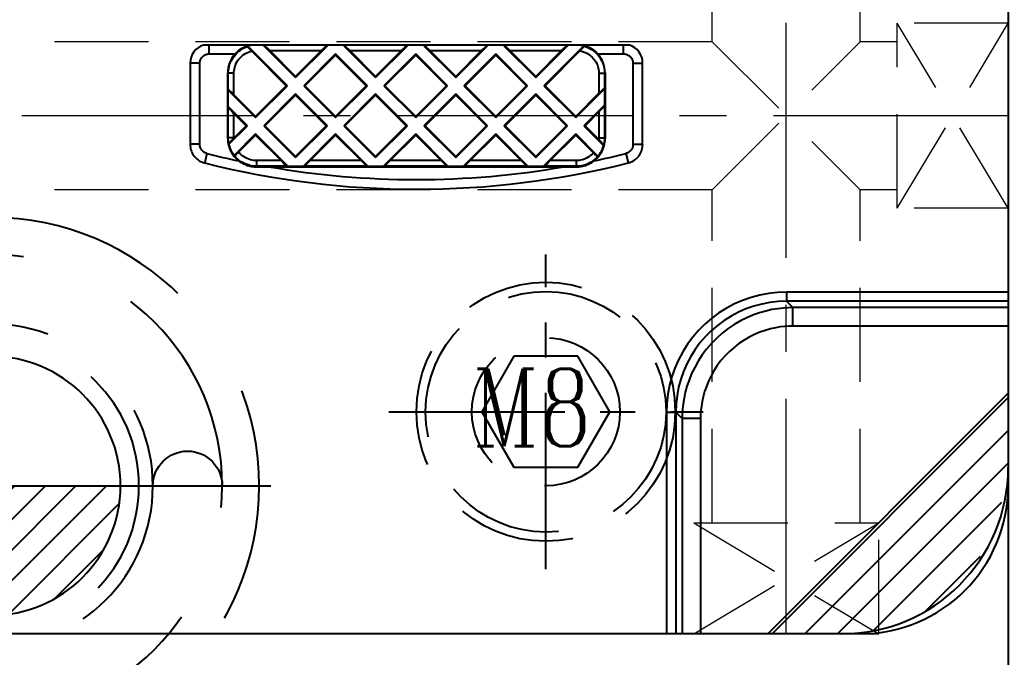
# Model space of a CAD drawing. Header units: inches. Extents: x 139745 to 140613, y -44509 to -43895.
# Drawn here: x 140186.1 to 140239.6, y -44145.5 to -44111.1 of the extents above; entities that cross this region are included whole.
import ezdxf

# ---------------------------------------------------------------- set-up
doc = ezdxf.new("R2010")
doc.units = ezdxf.units.IN
doc.header["$LTSCALE"] = 2
doc.header["$MEASUREMENT"] = 0
doc.header["$PDMODE"] = 3
doc.header["$PDSIZE"] = 0.3125
for name, pattern in [('CENTER', [50.8, 31.75, -6.35, 6.35, -6.35]), ('CENTER2', [1.125, 0.75, -0.125, 0.125, -0.125]), ('HIDDEN', [9.525, 6.35, -3.175])]:
    doc.linetypes.add(name, pattern=pattern)
doc.layers.get('Defpoints').update_dxf_attribs({"linetype": 'CONTINUOUS'})
for name, color, linetype in [('CAV-COR', 1, 'CONTINUOUS'), ('Layer3', 3, 'CONTINUOUS'), ('PIN', 4, 'CONTINUOUS'), ('SCREW', 52, 'HIDDEN'), ('SPRING', 160, 'CONTINUOUS')]:
    doc.layers.add(name, color=color, linetype=linetype)
doc.layers.add('dim', color=3, linetype='CONTINUOUS', lineweight=15)
doc.layers.add('WR', color=122, linetype='HIDDEN', lineweight=0)
doc.styles.add('ROMANC', font='romanc', dxfattribs={"width": 0.6, "height": 1})
doc.styles.get("Standard").update_dxf_attribs({"font": 'txt.shx', "width": 0.67})
doc.dimstyles.new('2.00', dxfattribs={"dimtxt": 3.5, "dimasz": 2.5, "dimexe": 0.666, "dimexo": 0.626, "dimgap": 1, "dimtad": 0, "dimzin": 0, "dimdsep": 46, "dimtxsty": 'Standard', "dimcen": 0.09, "dimclrd": 3, "dimclre": 3, "dimclrt": 7, "dimazin": 0, "dimtfac": 1, "dimtofl": 0, "dimtmove": 0, "dimatfit": 0, "dimfxl": 0, "dimtolj": 1, "dimtzin": 0, "dimarcsym": 0})

# ---------------------------------------------------------------- blocks, each defined once
blk = doc.blocks.new('*D34232')
at = {"layer": 'Defpoints', "color": 0}
for p in [(140239.595, -44131.275), (140129.595, -44135.275), (140239.595, -44198.987)]:
    blk.add_point(p, dxfattribs=at)
at = {"layer": 'dim', "color": 3, "linetype": 'ByBlock', "lineweight": -2}
for p, q in [((140239.595, -44131.901), (140239.595, -44199.653)), ((140129.595, -44135.901), (140129.595, -44199.653)), ((140132.095, -44198.987), (140179.101, -44198.987)), ((140237.095, -44198.987), (140190.09, -44198.987))]:
    blk.add_line(p, q, dxfattribs=at)
at = {"layer": 'dim', "color": 3, "linetype": 'ByBlock'}
for points in [[(140132.095, -44198.57), (140132.095, -44199.403), (140129.595, -44198.987)], [(140237.095, -44199.403), (140237.095, -44198.57), (140239.595, -44198.987)]]:
    blk.add_solid(points, dxfattribs=at)
at = {"layer": 'dim', "color": 7, "linetype": 'ByBlock', "insert": (140184.595, -44198.987), "char_height": 3.5, "attachment_point": 5}
blk.add_mtext('\\A1;110.00', dxfattribs=at)
blk = doc.blocks.new('20100612.093536')
at = {"layer": 'PIN', "linetype": 'Continuous'}
h = blk.add_hatch(dxfattribs=at)
h.set_pattern_fill('ANSI31', color=256, scale=9.333333, angle=90, style=0)
h.set_pattern_definition([(135, (239.4957, -16.613), (-0.824958, -0.824958), [])])
h.paths.add_polyline_path([(0, 0), (-7, 0, 0.414214), (0, -7)])
h.paths.add_polyline_path([(0, 7), (0, 0), (7, 0, 0.414214)])
at = {"layer": 'PIN', "linetype": 'CENTER2'}
for p, q in [((0, -9), (0, 9)), ((-9, 0), (9, 0))]:
    blk.add_line(p, q, dxfattribs=at)
at = {"layer": 'PIN', "linetype": 'Continuous'}
blk.add_circle((0, 0), 7, dxfattribs=at)
at = {"layer": 'SPRING', "linetype": 'CENTER'}
for p, q in [((0, -15.128), (0, 15.128)), ((-15.128, 0), (15.128, 0))]:
    blk.add_line(p, q, dxfattribs=at)
at = {"layer": 'SPRING', "linetype": 'HIDDEN'}
for radius in [14.5, 12.5, 8.75, 8.75, 8]:
    blk.add_circle((0, 0), radius, dxfattribs=at)
for centre, start, end in [((-10.625, 0), 0, 180), ((10.625, 0), 180, 0)]:
    blk.add_arc(centre, 1.875, start, end, dxfattribs=at)
blk = doc.blocks.new('20160723.115749')
at = {"layer": 'SCREW', "linetype": 'CENTER', "ltscale": 0.15}
for p, q in [((0, -8.5), (0, 8.5)), ((-8.5, 0), (8.5, 0))]:
    blk.add_line(p, q, dxfattribs=at)
at = {"layer": 'SCREW', "ltscale": 0.5}
blk.add_lwpolyline([(-1.732, 3), (-3.464, 0), (-1.732, -3), (1.732, -3), (3.464, 0), (1.732, 3)], close=True, dxfattribs=at)
for radius in [7, 6.5, 4]:
    blk.add_circle((0, 0), radius, dxfattribs=at)
at = {"layer": 'Layer3', "style": 'ROMANC', "width": 0.8}
blk.add_text('M8', height=4.1865, dxfattribs=at).set_placement((-3.976, -1.858))

msp = doc.modelspace()

# ---------------------------------------------------------------- hatches: boundary and pattern name
at = {"layer": 'CAV-COR', "linetype": 'ByBlock'}
h = msp.add_hatch(dxfattribs=at)
h.set_pattern_fill('ANSI31', color=256, scale=10, angle=180, style=0)
h.set_pattern_definition([(225, (79016.5591, 18488.1366), (0.883883476, -0.883883476), [])])
h.paths.add_polyline_path([(140239.595, -44134.275, -0.150889), (140237.506, -44141.041, -0.222419), (140230.595, -44144.275), (140226.595, -44144.275), (140239.595, -44131.275)])

# ---------------------------------------------------------------- linework, layer by layer
for p, q in [((140239.595, -44002.275), (140239.595, -44136.275)), ((140219.109, -44112.452), (140196.082, -44112.452)), ((140196.396, -44112.929), (140196.396, -44112.452)), ((140200.622, -44114.652), (140198.488, -44112.518)), ((140199.305, -44112.452), (140201.064, -44114.21)), ((140201.064, -44114.21), (140202.786, -44112.488)), ((140202.786, -44112.488), (140202.749, -44112.452)), ((140203.706, -44112.452), (140203.669, -44112.488)), ((140203.669, -44112.488), (140205.391, -44114.21)), ((140205.391, -44114.21), (140207.113, -44112.488)), ((140207.113, -44112.488), (140207.077, -44112.452)), ((140208.033, -44112.452), (140207.997, -44112.488)), ((140207.997, -44112.488), (140209.719, -44114.21)), ((140209.719, -44114.21), (140211.441, -44112.488)), ((140211.441, -44112.488), (140211.404, -44112.452)), ((140212.361, -44112.452), (140212.324, -44112.488)), ((140212.324, -44112.488), (140214.046, -44114.21)), ((140214.046, -44114.21), (140215.805, -44112.452)), ((140216.64, -44112.5), (140214.488, -44114.652)), ((140218.795, -44112.929), (140218.795, -44112.452)), ((140196.396, -44112.929), (140197.789, -44112.929)), ((140199.672, -44112.755), (140202.456, -44112.755)), ((140199.672, -44112.755), (140201.064, -44114.147)), ((140201.064, -44114.147), (140202.456, -44112.755)), ((140203.227, -44112.93), (140201.505, -44114.652)), ((140203.227, -44112.993), (140201.569, -44114.652)), ((140204.949, -44114.652), (140203.227, -44112.93)), ((140203.227, -44112.93), (140203.227, -44112.993)), ((140203.227, -44112.993), (140204.886, -44114.652)), ((140203.999, -44112.755), (140206.783, -44112.755)), ((140203.999, -44112.755), (140205.391, -44114.147)), ((140206.783, -44112.755), (140205.391, -44114.147)), ((140207.555, -44112.93), (140205.833, -44114.652)), ((140207.555, -44112.993), (140205.896, -44114.652)), ((140209.277, -44114.652), (140207.555, -44112.93)), ((140207.555, -44112.93), (140207.555, -44112.993)), ((140207.555, -44112.993), (140209.214, -44114.652)), ((140208.327, -44112.755), (140211.111, -44112.755)), ((140208.327, -44112.755), (140209.719, -44114.147)), ((140211.111, -44112.755), (140209.719, -44114.147)), ((140211.882, -44112.93), (140210.16, -44114.652)), ((140211.882, -44112.993), (140210.224, -44114.652)), ((140213.604, -44114.652), (140211.882, -44112.93)), ((140211.882, -44112.93), (140211.882, -44112.993)), ((140213.541, -44114.652), (140211.882, -44112.993)), ((140212.654, -44112.755), (140215.438, -44112.755)), ((140214.046, -44114.147), (140212.654, -44112.755)), ((140215.438, -44112.755), (140214.046, -44114.147)), ((140216.433, -44112.77), (140214.551, -44114.652)), ((140216.433, -44112.77), (140216.463, -44112.74)), ((140217.402, -44112.929), (140218.795, -44112.929)), ((140195.376, -44113.439), (140195.363, -44113.426)), ((140195.363, -44113.426), (140195.363, -44117.829)), ((140195.886, -44113.439), (140195.376, -44113.439)), ((140195.886, -44117.818), (140195.886, -44113.439)), ((140219.305, -44113.439), (140219.815, -44113.439)), ((140219.305, -44113.439), (140219.305, -44117.818)), ((140219.815, -44113.439), (140219.828, -44113.426)), ((140219.828, -44117.829), (140219.828, -44113.426)), ((140197.42, -44113.979), (140197.395, -44113.954)), ((140197.395, -44117.499), (140197.395, -44113.954)), ((140197.726, -44113.979), (140197.42, -44113.979)), ((140197.42, -44114.869), (140197.42, -44113.979)), ((140197.726, -44115.137), (140197.726, -44113.979)), ((140201.064, -44114.21), (140201.064, -44114.147)), ((140205.391, -44114.21), (140205.391, -44114.147)), ((140209.719, -44114.21), (140209.719, -44114.147)), ((140214.046, -44114.21), (140214.046, -44114.147)), ((140217.465, -44113.979), (140217.77, -44113.979)), ((140217.465, -44113.979), (140217.465, -44115.056)), ((140217.77, -44113.979), (140217.795, -44113.954)), ((140217.77, -44113.979), (140217.77, -44114.788)), ((140217.795, -44113.954), (140217.795, -44117.499)), ((140198.9, -44116.311), (140200.559, -44114.652)), ((140198.9, -44116.374), (140200.622, -44114.652)), ((140200.622, -44114.652), (140200.559, -44114.652)), ((140201.505, -44114.652), (140201.569, -44114.652)), ((140201.505, -44114.652), (140203.227, -44116.374)), ((140201.569, -44114.652), (140203.227, -44116.311)), ((140204.886, -44114.652), (140203.227, -44116.311)), ((140203.227, -44116.374), (140204.949, -44114.652)), ((140204.949, -44114.652), (140204.886, -44114.652)), ((140205.833, -44114.652), (140205.896, -44114.652)), ((140205.833, -44114.652), (140207.555, -44116.374)), ((140205.896, -44114.652), (140207.555, -44116.311)), ((140209.214, -44114.652), (140207.555, -44116.311)), ((140207.555, -44116.374), (140209.277, -44114.652)), ((140209.277, -44114.652), (140209.214, -44114.652)), ((140210.16, -44114.652), (140210.224, -44114.652)), ((140210.16, -44114.652), (140211.882, -44116.374)), ((140210.224, -44114.652), (140211.882, -44116.311)), ((140213.541, -44114.652), (140211.882, -44116.311)), ((140211.882, -44116.374), (140213.604, -44114.652)), ((140213.604, -44114.652), (140213.541, -44114.652)), ((140214.488, -44114.652), (140214.551, -44114.652)), ((140214.488, -44114.652), (140216.21, -44116.374)), ((140216.21, -44116.311), (140214.551, -44114.652)), ((140216.21, -44116.374), (140217.772, -44114.811)), ((140217.77, -44114.788), (140217.772, -44114.811)), ((140217.772, -44114.811), (140217.772, -44115.695)), ((140197.42, -44114.869), (140197.419, -44114.892)), ((140197.419, -44114.892), (140198.9, -44116.374)), ((140197.419, -44115.776), (140197.419, -44114.892)), ((140197.726, -44115.137), (140198.9, -44116.311)), ((140201.064, -44115.094), (140199.342, -44116.816)), ((140201.064, -44115.157), (140199.405, -44116.816)), ((140202.786, -44116.816), (140201.064, -44115.094)), ((140201.064, -44115.094), (140201.064, -44115.157)), ((140201.064, -44115.157), (140202.723, -44116.816)), ((140205.391, -44115.094), (140203.669, -44116.816)), ((140205.391, -44115.157), (140203.732, -44116.816)), ((140207.113, -44116.816), (140205.391, -44115.094)), ((140205.391, -44115.094), (140205.391, -44115.157)), ((140205.391, -44115.157), (140207.05, -44116.816)), ((140209.719, -44115.094), (140207.997, -44116.816)), ((140209.719, -44115.157), (140208.06, -44116.816)), ((140211.441, -44116.816), (140209.719, -44115.094)), ((140209.719, -44115.094), (140209.719, -44115.157)), ((140209.719, -44115.157), (140211.378, -44116.816)), ((140214.046, -44115.094), (140212.324, -44116.816)), ((140214.046, -44115.157), (140212.387, -44116.816)), ((140215.768, -44116.816), (140214.046, -44115.094)), ((140214.046, -44115.094), (140214.046, -44115.157)), ((140215.705, -44116.816), (140214.046, -44115.157)), ((140217.465, -44115.056), (140216.21, -44116.311)), ((140198.458, -44116.816), (140197.419, -44115.776)), ((140197.42, -44115.803), (140197.419, -44115.776)), ((140197.42, -44117.474), (140197.42, -44115.803)), ((140217.772, -44115.695), (140216.652, -44116.816)), ((140217.77, -44115.722), (140217.772, -44115.695)), ((140217.77, -44115.722), (140217.77, -44117.474)), ((140197.726, -44116.147), (140198.395, -44116.816)), ((140197.726, -44117.484), (140197.726, -44116.147)), ((140198.9, -44116.374), (140198.9, -44116.311)), ((140203.227, -44116.374), (140203.227, -44116.311)), ((140207.555, -44116.374), (140207.555, -44116.311)), ((140211.882, -44116.374), (140211.882, -44116.311)), ((140216.21, -44116.374), (140216.21, -44116.311)), ((140217.465, -44116.066), (140216.715, -44116.816)), ((140197.457, -44117.817), (140198.458, -44116.816)), ((140197.708, -44117.502), (140198.395, -44116.816)), ((140198.458, -44116.816), (140198.395, -44116.816)), ((140199.342, -44116.816), (140199.405, -44116.816)), ((140199.342, -44116.816), (140201.064, -44118.538)), ((140199.405, -44116.816), (140201.064, -44118.474)), ((140202.723, -44116.816), (140201.064, -44118.474)), ((140201.064, -44118.538), (140202.786, -44116.816)), ((140202.786, -44116.816), (140202.723, -44116.816)), ((140203.669, -44116.816), (140203.732, -44116.816)), ((140203.669, -44116.816), (140205.391, -44118.538)), ((140203.732, -44116.816), (140205.391, -44118.474)), ((140207.05, -44116.816), (140205.391, -44118.474)), ((140205.391, -44118.538), (140207.113, -44116.816)), ((140207.113, -44116.816), (140207.05, -44116.816)), ((140207.997, -44116.816), (140208.06, -44116.816)), ((140207.997, -44116.816), (140209.719, -44118.538)), ((140208.06, -44116.816), (140209.719, -44118.474)), ((140211.378, -44116.816), (140209.719, -44118.474)), ((140209.719, -44118.538), (140211.441, -44116.816)), ((140211.441, -44116.816), (140211.378, -44116.816)), ((140212.324, -44116.816), (140212.387, -44116.816)), ((140212.324, -44116.816), (140214.046, -44118.538)), ((140212.387, -44116.816), (140214.046, -44118.474)), ((140215.705, -44116.816), (140214.046, -44118.474)), ((140214.046, -44118.538), (140215.768, -44116.816)), ((140215.768, -44116.816), (140215.705, -44116.816)), ((140216.652, -44116.816), (140216.715, -44116.816)), ((140216.652, -44116.816), (140217.718, -44117.881)), ((140217.478, -44117.579), (140216.715, -44116.816)), ((140197.42, -44117.474), (140197.395, -44117.499)), ((140197.726, -44117.474), (140197.42, -44117.474)), ((140197.708, -44117.502), (140197.673, -44117.538)), ((140198.9, -44117.257), (140197.741, -44118.416)), ((140198.9, -44117.32), (140197.989, -44118.232)), ((140200.622, -44118.979), (140198.9, -44117.257)), ((140198.9, -44117.257), (140198.9, -44117.32)), ((140198.9, -44117.32), (140200.278, -44118.698)), ((140203.227, -44117.257), (140201.505, -44118.979)), ((140203.227, -44117.32), (140201.85, -44118.698)), ((140204.949, -44118.979), (140203.227, -44117.257)), ((140203.227, -44117.257), (140203.227, -44117.32)), ((140203.227, -44117.32), (140204.605, -44118.698)), ((140207.555, -44117.257), (140205.833, -44118.979)), ((140207.555, -44117.32), (140206.177, -44118.698)), ((140209.277, -44118.979), (140207.555, -44117.257)), ((140207.555, -44117.257), (140207.555, -44117.32)), ((140207.555, -44117.32), (140208.932, -44118.698)), ((140211.882, -44117.257), (140210.16, -44118.979)), ((140211.882, -44117.32), (140210.505, -44118.698)), ((140213.604, -44118.979), (140211.882, -44117.257)), ((140211.882, -44117.257), (140211.882, -44117.32)), ((140211.882, -44117.32), (140213.26, -44118.698)), ((140216.21, -44117.257), (140214.488, -44118.979)), ((140216.21, -44117.32), (140214.832, -44118.698)), ((140217.413, -44118.461), (140216.21, -44117.257)), ((140216.21, -44117.257), (140216.21, -44117.32)), ((140217.165, -44118.276), (140216.21, -44117.32)), ((140217.465, -44117.474), (140217.77, -44117.474)), ((140217.77, -44117.474), (140217.795, -44117.499)), ((140195.376, -44117.818), (140195.363, -44117.829)), ((140195.886, -44117.818), (140195.376, -44117.818)), ((140197.673, -44117.538), (140197.64, -44117.572)), ((140217.721, -44117.859), (140217.718, -44117.881)), ((140219.305, -44117.818), (140219.815, -44117.818)), ((140219.815, -44117.818), (140219.828, -44117.829)), ((140196.271, -44118.313), (140196.146, -44118.807)), ((140201.064, -44118.538), (140201.064, -44118.474)), ((140205.391, -44118.538), (140205.391, -44118.474)), ((140209.719, -44118.538), (140209.719, -44118.474)), ((140214.046, -44118.538), (140214.046, -44118.474)), ((140218.92, -44118.313), (140219.045, -44118.807)), ((140198.95, -44119.004), (140198.925, -44119.029)), ((140198.925, -44119.029), (140216.266, -44119.029)), ((140200.278, -44118.698), (140198.95, -44118.698)), ((140198.95, -44118.698), (140198.95, -44119.004)), ((140200.572, -44119.004), (140198.95, -44119.004)), ((140200.595, -44119.006), (140200.622, -44118.979)), ((140200.595, -44119.006), (140201.532, -44119.006)), ((140201.505, -44118.979), (140201.532, -44119.006)), ((140204.899, -44119.004), (140201.556, -44119.004)), ((140204.605, -44118.698), (140201.85, -44118.698)), ((140204.923, -44119.006), (140204.949, -44118.979)), ((140204.923, -44119.006), (140205.859, -44119.006)), ((140205.833, -44118.979), (140205.859, -44119.006)), ((140209.227, -44119.004), (140205.883, -44119.004)), ((140208.932, -44118.698), (140206.177, -44118.698)), ((140209.25, -44119.006), (140209.277, -44118.979)), ((140209.25, -44119.006), (140210.187, -44119.006)), ((140210.16, -44118.979), (140210.187, -44119.006)), ((140213.554, -44119.004), (140210.211, -44119.004)), ((140213.26, -44118.698), (140210.505, -44118.698)), ((140213.578, -44119.006), (140213.604, -44118.979)), ((140213.578, -44119.006), (140214.514, -44119.006)), ((140214.488, -44118.979), (140214.514, -44119.006)), ((140216.241, -44119.004), (140214.538, -44119.004)), ((140216.241, -44118.698), (140214.832, -44118.698)), ((140216.241, -44118.698), (140216.241, -44119.004)), ((140216.241, -44119.004), (140216.266, -44119.029)), ((140239.595, -44125.801), (140227.612, -44125.801)), ((140227.612, -44125.801), (140227.612, -44126.3)), ((140239.595, -44126.3), (140227.612, -44126.3)), ((140227.957, -44126.645), (140227.612, -44126.3)), ((140239.595, -44126.645), (140227.957, -44126.645)), ((140227.957, -44127.643), (140227.957, -44126.645)), ((140239.595, -44127.643), (140227.741, -44127.644)), ((140239.595, -44131.275), (140226.595, -44144.275)), ((140221.121, -44132.292), (140221.62, -44132.292)), ((140221.121, -44132.292), (140221.121, -44144.275)), ((140221.965, -44132.636), (140221.62, -44132.292)), ((140221.62, -44132.292), (140221.62, -44144.275)), ((140222.964, -44132.636), (140221.965, -44132.636)), ((140221.965, -44132.636), (140221.965, -44144.275)), ((140231.595, -44144.275), (140137.595, -44144.275))]:
    msp.add_line(p, q, dxfattribs=at)
for points in [[(140197.42, -44113.979), (140197.423, -44113.89), (140197.431, -44113.798), (140197.445, -44113.704), (140197.466, -44113.606), (140197.495, -44113.507), (140197.531, -44113.408), (140197.575, -44113.309), (140197.626, -44113.212), (140197.686, -44113.118), (140197.752, -44113.028), (140197.826, -44112.942), (140197.905, -44112.861), (140197.991, -44112.787), (140198.081, -44112.72), (140198.175, -44112.66), (140198.271, -44112.608), (140198.37, -44112.563), (140198.47, -44112.526)], [(140197.789, -44112.929), (140197.826, -44112.889), (140197.867, -44112.849), (140197.909, -44112.81), (140197.954, -44112.771), (140198.002, -44112.733), (140198.052, -44112.697), (140198.105, -44112.661), (140198.161, -44112.627), (140198.219, -44112.595), (140198.279, -44112.565), (140198.342, -44112.537), (140198.407, -44112.512), (140198.475, -44112.489), (140198.545, -44112.469), (140198.619, -44112.452)], [(140198.47, -44112.526), (140198.469, -44112.528), (140198.469, -44112.53), (140198.47, -44112.534), (140198.473, -44112.539), (140198.477, -44112.545), (140198.481, -44112.552), (140198.487, -44112.561), (140198.494, -44112.57), (140198.502, -44112.58), (140198.511, -44112.59), (140198.52, -44112.602), (140198.53, -44112.614), (140198.541, -44112.626), (140198.553, -44112.639), (140198.565, -44112.653), (140198.578, -44112.667), (140198.591, -44112.681), (140198.604, -44112.695), (140198.618, -44112.709), (140198.632, -44112.724), (140198.646, -44112.738), (140198.66, -44112.753), (140198.675, -44112.768), (140200.559, -44114.652)], [(140216.463, -44112.74), (140216.478, -44112.725), (140216.492, -44112.709), (140216.507, -44112.694), (140216.521, -44112.68), (140216.535, -44112.665), (140216.548, -44112.65), (140216.561, -44112.636), (140216.574, -44112.623), (140216.586, -44112.609), (140216.597, -44112.596), (140216.608, -44112.584), (140216.618, -44112.572), (140216.627, -44112.561), (140216.635, -44112.551), (140216.642, -44112.542), (140216.648, -44112.533), (140216.652, -44112.526), (140216.656, -44112.52), (140216.659, -44112.515), (140216.66, -44112.511), (140216.66, -44112.508), (140216.658, -44112.507)], [(140216.572, -44112.452), (140216.645, -44112.469), (140216.716, -44112.489), (140216.784, -44112.512), (140216.849, -44112.537), (140216.912, -44112.565), (140216.972, -44112.595), (140217.03, -44112.627), (140217.086, -44112.661), (140217.139, -44112.697), (140217.189, -44112.733), (140217.237, -44112.771), (140217.282, -44112.81), (140217.324, -44112.849), (140217.364, -44112.889), (140217.402, -44112.929)], [(140216.658, -44112.507), (140216.763, -44112.541), (140216.866, -44112.583), (140216.968, -44112.633), (140217.067, -44112.691), (140217.163, -44112.758), (140217.253, -44112.832), (140217.338, -44112.913), (140217.417, -44113), (140217.488, -44113.093), (140217.551, -44113.189), (140217.606, -44113.289), (140217.653, -44113.391), (140217.691, -44113.493), (140217.722, -44113.596), (140217.744, -44113.696), (140217.759, -44113.794), (140217.768, -44113.888), (140217.77, -44113.979)], [(140195.886, -44113.439), (140195.887, -44113.401), (140195.892, -44113.364), (140195.899, -44113.326), (140195.908, -44113.29), (140195.921, -44113.253), (140195.936, -44113.218), (140195.954, -44113.185), (140195.974, -44113.152), (140195.997, -44113.122), (140196.022, -44113.093), (140196.049, -44113.066), (140196.078, -44113.041), (140196.109, -44113.018), (140196.141, -44112.998), (140196.175, -44112.98), (140196.21, -44112.965), (140196.246, -44112.952), (140196.283, -44112.942), (140196.32, -44112.935), (140196.358, -44112.931), (140196.396, -44112.929)], [(140197.726, -44113.979), (140197.728, -44113.901), (140197.736, -44113.821), (140197.75, -44113.74), (140197.771, -44113.654), (140197.798, -44113.567), (140197.832, -44113.481), (140197.874, -44113.396), (140197.924, -44113.312), (140197.98, -44113.233), (140198.043, -44113.158), (140198.113, -44113.087), (140198.187, -44113.022), (140198.265, -44112.965), (140198.348, -44112.914), (140198.433, -44112.87), (140198.517, -44112.833), (140198.603, -44112.805), (140198.69, -44112.783)], [(140216.433, -44112.77), (140216.51, -44112.784), (140216.587, -44112.804), (140216.663, -44112.83), (140216.74, -44112.862), (140216.818, -44112.899), (140216.892, -44112.943), (140216.964, -44112.992), (140217.034, -44113.047), (140217.099, -44113.106), (140217.159, -44113.171), (140217.215, -44113.239), (140217.266, -44113.31), (140217.31, -44113.384), (140217.349, -44113.461), (140217.382, -44113.538), (140217.409, -44113.615), (140217.43, -44113.692), (140217.446, -44113.768), (140217.457, -44113.84), (140217.463, -44113.91), (140217.465, -44113.979)], [(140218.795, -44112.929), (140218.833, -44112.931), (140218.871, -44112.935), (140218.908, -44112.942), (140218.945, -44112.952), (140218.981, -44112.965), (140219.016, -44112.98), (140219.05, -44112.998), (140219.082, -44113.018), (140219.113, -44113.041), (140219.142, -44113.066), (140219.169, -44113.093), (140219.194, -44113.121), (140219.216, -44113.152), (140219.237, -44113.185), (140219.255, -44113.218), (140219.27, -44113.253), (140219.282, -44113.29), (140219.292, -44113.326), (140219.299, -44113.363), (140219.303, -44113.401), (140219.305, -44113.439)], [(140217.465, -44116.066), (140217.464, -44117.484), (140217.464, -44117.493), (140217.464, -44117.503), (140217.464, -44117.513), (140217.464, -44117.523), (140217.463, -44117.532), (140217.463, -44117.542), (140217.462, -44117.552), (140217.461, -44117.562)], [(140197.395, -44117.499), (140197.398, -44117.592), (140197.407, -44117.685), (140197.421, -44117.777), (140197.441, -44117.868), (140197.466, -44117.959), (140197.497, -44118.048), (140197.533, -44118.133), (140197.574, -44118.217), (140197.62, -44118.298), (140197.672, -44118.376), (140197.728, -44118.451), (140197.788, -44118.523), (140197.853, -44118.59), (140197.922, -44118.654), (140197.995, -44118.714)], [(140197.454, -44117.794), (140197.447, -44117.757), (140197.44, -44117.72), (140197.435, -44117.684), (140197.43, -44117.648), (140197.427, -44117.612), (140197.424, -44117.577), (140197.422, -44117.542), (140197.421, -44117.508), (140197.42, -44117.474)], [(140217.196, -44118.714), (140217.269, -44118.654), (140217.338, -44118.59), (140217.403, -44118.523), (140217.463, -44118.451), (140217.519, -44118.376), (140217.57, -44118.298), (140217.617, -44118.217), (140217.658, -44118.134), (140217.694, -44118.048), (140217.725, -44117.959), (140217.75, -44117.868), (140217.77, -44117.777), (140217.784, -44117.685), (140217.793, -44117.592), (140217.795, -44117.499)], [(140217.77, -44117.474), (140217.77, -44117.515), (140217.768, -44117.556), (140217.765, -44117.598), (140217.761, -44117.64), (140217.756, -44117.683), (140217.75, -44117.726), (140217.742, -44117.77), (140217.732, -44117.815), (140217.721, -44117.859)], [(140195.363, -44117.829), (140195.365, -44117.904), (140195.374, -44117.979), (140195.387, -44118.052), (140195.406, -44118.124), (140195.431, -44118.195), (140195.46, -44118.264), (140195.495, -44118.331), (140195.534, -44118.395), (140195.578, -44118.455), (140195.626, -44118.513), (140195.679, -44118.567), (140195.734, -44118.616), (140195.794, -44118.662), (140195.857, -44118.703), (140195.922, -44118.739), (140195.99, -44118.77), (140196.06, -44118.796), (140196.132, -44118.817)], [(140196.271, -44118.313), (140196.235, -44118.302), (140196.2, -44118.289), (140196.166, -44118.273), (140196.133, -44118.255), (140196.102, -44118.235), (140196.072, -44118.212), (140196.044, -44118.187), (140196.018, -44118.16), (140195.994, -44118.132), (140195.972, -44118.101), (140195.952, -44118.069), (140195.935, -44118.036), (140195.92, -44118.001), (140195.908, -44117.966), (140195.898, -44117.929), (140195.891, -44117.893), (140195.887, -44117.856), (140195.886, -44117.818)], [(140197.551, -44117.667), (140197.539, -44117.682), (140197.526, -44117.696), (140197.515, -44117.709), (140197.504, -44117.722), (140197.494, -44117.734), (140197.485, -44117.745), (140197.477, -44117.755), (140197.47, -44117.765), (140197.464, -44117.773), (140197.46, -44117.78), (140197.457, -44117.786), (140197.455, -44117.791), (140197.454, -44117.794)], [(140197.64, -44117.572), (140197.624, -44117.589), (140197.609, -44117.605), (140197.594, -44117.621), (140197.579, -44117.637), (140197.565, -44117.652), (140197.551, -44117.667)], [(140217.573, -44117.677), (140217.558, -44117.662), (140217.543, -44117.646), (140217.527, -44117.629), (140217.511, -44117.613), (140217.478, -44117.579)], [(140217.721, -44117.859), (140217.721, -44117.856), (140217.719, -44117.852), (140217.716, -44117.846), (140217.712, -44117.84), (140217.707, -44117.831), (140217.7, -44117.822), (140217.692, -44117.812), (140217.684, -44117.802), (140217.674, -44117.79), (140217.664, -44117.778), (140217.652, -44117.765), (140217.641, -44117.751), (140217.628, -44117.737), (140217.615, -44117.723), (140217.602, -44117.708), (140217.588, -44117.693), (140217.573, -44117.677)], [(140219.305, -44117.818), (140219.304, -44117.856), (140219.299, -44117.893), (140219.293, -44117.929), (140219.283, -44117.966), (140219.271, -44118.001), (140219.256, -44118.036), (140219.239, -44118.069), (140219.219, -44118.101), (140219.197, -44118.131), (140219.173, -44118.16), (140219.147, -44118.187), (140219.119, -44118.212), (140219.089, -44118.235), (140219.058, -44118.255), (140219.025, -44118.273), (140218.991, -44118.289), (140218.956, -44118.302), (140218.92, -44118.313)], [(140219.059, -44118.817), (140219.131, -44118.796), (140219.201, -44118.77), (140219.269, -44118.739), (140219.335, -44118.702), (140219.398, -44118.661), (140219.457, -44118.616), (140219.513, -44118.566), (140219.565, -44118.512), (140219.614, -44118.455), (140219.657, -44118.394), (140219.697, -44118.33), (140219.731, -44118.263), (140219.76, -44118.195), (140219.785, -44118.124), (140219.804, -44118.052), (140219.817, -44117.978), (140219.825, -44117.904), (140219.828, -44117.829)], [(140197.755, -44118.428), (140197.758, -44118.429), (140197.763, -44118.427), (140197.771, -44118.424), (140197.781, -44118.417), (140197.793, -44118.409), (140197.807, -44118.398), (140197.822, -44118.386), (140197.84, -44118.371), (140197.859, -44118.355), (140197.878, -44118.337), (140197.899, -44118.318), (140197.921, -44118.298), (140197.943, -44118.277), (140197.966, -44118.255), (140197.989, -44118.232)], [(140198.95, -44119.004), (140198.854, -44119.001), (140198.753, -44118.991), (140198.649, -44118.974), (140198.543, -44118.949), (140198.435, -44118.914), (140198.327, -44118.871), (140198.22, -44118.819), (140198.117, -44118.757), (140198.017, -44118.686), (140197.923, -44118.608), (140197.836, -44118.522), (140197.755, -44118.428)], [(140198.95, -44118.698), (140198.872, -44118.697), (140198.792, -44118.689), (140198.709, -44118.674), (140198.623, -44118.653), (140198.535, -44118.626), (140198.449, -44118.591), (140198.363, -44118.548), (140198.279, -44118.497), (140198.199, -44118.441), (140198.125, -44118.377), (140198.055, -44118.308), (140197.989, -44118.232)], [(140217.165, -44118.276), (140217.099, -44118.346), (140217.029, -44118.41), (140216.956, -44118.467), (140216.878, -44118.519), (140216.797, -44118.564), (140216.715, -44118.602), (140216.633, -44118.634), (140216.549, -44118.658), (140216.468, -44118.677), (140216.39, -44118.69), (140216.314, -44118.697), (140216.241, -44118.698)], [(140217.4, -44118.473), (140217.318, -44118.56), (140217.231, -44118.641), (140217.138, -44118.713), (140217.041, -44118.778), (140216.94, -44118.835), (140216.837, -44118.883), (140216.733, -44118.923), (140216.629, -44118.954), (140216.527, -44118.977), (140216.429, -44118.992), (140216.333, -44119.001), (140216.241, -44119.004)], [(140217.165, -44118.276), (140217.188, -44118.299), (140217.211, -44118.321), (140217.233, -44118.342), (140217.254, -44118.362), (140217.275, -44118.381), (140217.295, -44118.399), (140217.314, -44118.415), (140217.331, -44118.43), (140217.347, -44118.442), (140217.361, -44118.453), (140217.373, -44118.461), (140217.383, -44118.468), (140217.391, -44118.472), (140217.396, -44118.473), (140217.4, -44118.473)], [(140197.995, -44118.714), (140198.055, -44118.758), (140198.115, -44118.797), (140198.175, -44118.832), (140198.233, -44118.864), (140198.291, -44118.891), (140198.347, -44118.916), (140198.402, -44118.937), (140198.456, -44118.955), (140198.508, -44118.971), (140198.559, -44118.985), (140198.607, -44118.996), (140198.655, -44119.005), (140198.702, -44119.013), (140198.747, -44119.019), (140198.792, -44119.023), (140198.837, -44119.027), (140198.882, -44119.029), (140198.925, -44119.029)], [(140216.266, -44119.029), (140216.309, -44119.029), (140216.354, -44119.027), (140216.398, -44119.023), (140216.443, -44119.019), (140216.489, -44119.013), (140216.536, -44119.005), (140216.583, -44118.996), (140216.632, -44118.985), (140216.683, -44118.971), (140216.735, -44118.955), (140216.789, -44118.937), (140216.844, -44118.916), (140216.9, -44118.891), (140216.957, -44118.864), (140217.016, -44118.832), (140217.075, -44118.797), (140217.136, -44118.758), (140217.196, -44118.714)], [(140227.612, -44125.801), (140227.121, -44125.82), (140226.638, -44125.874), (140226.163, -44125.964), (140225.694, -44126.09), (140225.233, -44126.252), (140224.788, -44126.446), (140224.361, -44126.672), (140223.95, -44126.931), (140223.562, -44127.217), (140223.197, -44127.532), (140222.854, -44127.874), (140222.54, -44128.239), (140222.253, -44128.627), (140221.994, -44129.038), (140221.767, -44129.465), (140221.573, -44129.91), (140221.411, -44130.372), (140221.285, -44130.841), (140221.195, -44131.317), (140221.14, -44131.8), (140221.121, -44132.292)], [(140227.612, -44126.3), (140227.16, -44126.317), (140226.712, -44126.367), (140226.27, -44126.451), (140225.836, -44126.568), (140225.412, -44126.717), (140225.002, -44126.897), (140224.607, -44127.106), (140224.23, -44127.343), (140223.872, -44127.608), (140223.534, -44127.898), (140223.22, -44128.213), (140222.929, -44128.55), (140222.665, -44128.908), (140222.427, -44129.286), (140222.217, -44129.68), (140222.038, -44130.091), (140221.889, -44130.515), (140221.772, -44130.949), (140221.688, -44131.391), (140221.637, -44131.84), (140221.62, -44132.292)], [(140227.957, -44126.645), (140227.699, -44126.65), (140227.424, -44126.669), (140227.13, -44126.702), (140226.818, -44126.754), (140226.491, -44126.827), (140226.155, -44126.922), (140225.813, -44127.042), (140225.466, -44127.187), (140225.122, -44127.358), (140224.783, -44127.554), (140224.452, -44127.777), (140224.135, -44128.022), (140223.833, -44128.29), (140223.548, -44128.579), (140223.286, -44128.884), (140223.047, -44129.203), (140222.831, -44129.535), (140222.641, -44129.872), (140222.477, -44130.213), (140222.338, -44130.556), (140222.225, -44130.892), (140222.135, -44131.222), (140222.066, -44131.541), (140222.018, -44131.844), (140221.987, -44132.127), (140221.97, -44132.392), (140221.965, -44132.636)], [(140227.741, -44127.644), (140227.511, -44127.66), (140227.268, -44127.691), (140227.008, -44127.735), (140226.734, -44127.795), (140226.455, -44127.874), (140226.17, -44127.975), (140225.879, -44128.095), (140225.593, -44128.237), (140225.312, -44128.401), (140225.035, -44128.587), (140224.771, -44128.791), (140224.52, -44129.014), (140224.282, -44129.255), (140224.063, -44129.509), (140223.865, -44129.774), (140223.685, -44130.052), (140223.526, -44130.333), (140223.39, -44130.616), (140223.275, -44130.903), (140223.179, -44131.183), (140223.104, -44131.457), (140223.049, -44131.724), (140223.007, -44131.976), (140222.979, -44132.211), (140222.964, -44132.431), (140222.964, -44144.275)]]:
    msp.add_lwpolyline(points, dxfattribs=at)
for centre, radius, start, end in [((140207.595, -44073.537), 46.186, 255.8065, 258.0027), ((140207.595, -44073.537), 46.186, 281.9973, 284.1935), ((140207.595, -44073.537), 46.709, 255.7934, 284.2066), ((140207.595, -44073.537), 46.186, 260.0584, 279.9416), ((140230.595, -44135.275), 9, 270, 0), ((140231.595, -44136.275), 8, 270, 0)]:
    msp.add_arc(centre, radius, start, end, dxfattribs=at)
for centre, major_axis, ratio, start_param, end_param in [((140196.383, -44113.426), (-0.721, 0.721), 0.999924, 5.797289, 7.068545), ((140199.634, -44112.755), (0.308, -0.305), 0.061627, 1.508775, 2.947652), ((140202.494, -44112.755), (0.308, 0.305), 0.061627, 0.574243, 1.632817), ((140203.961, -44112.755), (0.308, -0.305), 0.061627, 1.508775, 2.56735), ((140206.821, -44112.755), (0.308, 0.305), 0.061627, 0.574243, 1.632817), ((140208.289, -44112.755), (0.308, -0.305), 0.061627, 1.508775, 2.56735), ((140211.149, -44112.755), (0.308, 0.305), 0.061627, 0.574243, 1.632817), ((140212.616, -44112.755), (0.308, -0.305), 0.061627, 1.508775, 2.56735), ((140215.476, -44112.755), (0.308, 0.305), 0.061627, 0.193941, 1.632817), ((140216.242, -44113.977), (-1.082, -1.082), 0.999924, 3.663949, 3.85066), ((140218.808, -44113.426), (0.721, 0.721), 0.999924, 5.497825, 6.769081), ((140198.925, -44113.954), (1.082, -1.082), 0.999924, 3.193392, 3.926953), ((140216.265, -44113.954), (-1.082, -1.082), 0.999924, 2.356233, 3.089794), ((140197.726, -44115.175), (-0.305, 0.308), 0.061627, 4.77441, 6.33648), ((140217.465, -44115.094), (0.305, 0.308), 0.061627, 6.229891, 7.791961), ((140197.726, -44116.109), (-0.305, 0.308), 0.061627, 0.070748, 1.632817), ((140217.465, -44116.028), (0.305, 0.308), 0.061627, 4.650368, 6.212438), ((140198.867, -44117.557), (0.058, 1.641), 0.868538, 1.7465, 1.760551), ((140198.949, -44117.476), (1.082, 1.082), 0.999924, 2.580886, 3.017833), ((140216.242, -44117.476), (-1.082, 1.082), 0.999924, 3.227696, 3.658665), ((140198.967, -44117.457), (1.641, 0.058), 0.868538, 3.838168, 3.850131), ((140216.229, -44117.463), (1.641, -0.058), 0.868538, 5.537034, 5.548953), ((140200.315, -44118.698), (0.308, -0.305), 0.061627, 4.650368, 5.816685), ((140200.878, -44118.698), (0.308, 0.305), 0.061627, 2.799134, 3.194887), ((140201.812, -44118.698), (0.308, 0.305), 0.061627, 3.608093, 4.77441), ((140201.249, -44118.698), (0.308, -0.305), 0.061627, 6.229891, 6.625644), ((140204.643, -44118.698), (0.308, -0.305), 0.061627, 4.650368, 5.816685), ((140205.205, -44118.698), (0.308, 0.305), 0.061627, 2.799134, 3.194887), ((140206.14, -44118.698), (0.308, 0.305), 0.061627, 3.608093, 4.77441), ((140205.577, -44118.698), (0.308, -0.305), 0.061627, 6.229891, 6.625644), ((140208.97, -44118.698), (0.308, -0.305), 0.061627, 4.650368, 5.816685), ((140209.533, -44118.698), (0.308, 0.305), 0.061627, 2.799134, 3.194887), ((140210.467, -44118.698), (0.308, 0.305), 0.061627, 3.608093, 4.77441), ((140209.904, -44118.698), (0.308, -0.305), 0.061627, 6.229891, 6.625644), ((140213.298, -44118.698), (0.308, -0.305), 0.061627, 4.650368, 5.816685), ((140213.86, -44118.698), (0.308, 0.305), 0.061627, 2.799134, 3.194887), ((140214.794, -44118.698), (0.308, 0.305), 0.061627, 3.608093, 4.77441), ((140214.232, -44118.698), (0.308, -0.305), 0.061627, 6.229891, 6.625644)]:
    msp.add_ellipse(centre, major_axis=major_axis, ratio=ratio, start_param=start_param, end_param=end_param, dxfattribs=at)
at = {"layer": 'WR', "linetype": 'HIDDEN', "ltscale": 0.4}
for p, q in [((140223.595, -44112.275), (140223.595, -44089.275)), ((140231.595, -44112.275), (140231.595, -44089.275)), ((140233.595, -44121.275), (140233.595, -44111.275)), ((140233.595, -44121.275), (140239.595, -44111.275)), ((140239.595, -44121.275), (140233.595, -44111.275)), ((140239.595, -44111.275), (140233.595, -44111.275)), ((140239.595, -44121.275), (140239.595, -44111.275)), ((140223.595, -44112.275), (140145.595, -44112.275)), ((140223.595, -44112.275), (140231.595, -44120.275)), ((140223.595, -44120.275), (140231.595, -44112.275)), ((140233.595, -44112.275), (140231.595, -44112.275)), ((140223.595, -44120.275), (140137.595, -44120.275)), ((140223.595, -44138.275), (140223.595, -44120.275)), ((140233.595, -44120.275), (140231.595, -44120.275)), ((140231.595, -44138.275), (140231.595, -44120.275)), ((140239.595, -44121.275), (140233.595, -44121.275)), ((140222.595, -44138.275), (140232.595, -44138.275)), ((140222.595, -44144.275), (140232.595, -44138.275)), ((140222.595, -44138.275), (140232.595, -44144.275)), ((140232.595, -44144.275), (140232.595, -44138.275)), ((140222.595, -44144.275), (140232.595, -44144.275))]:
    msp.add_line(p, q, dxfattribs=at)
at = {"layer": 'WR', "linetype": 'CENTER', "ltscale": 0.2}
for p, q in [((140227.595, -44144.275), (140227.595, -44089.275)), ((140239.595, -44116.275), (140141.595, -44116.275))]:
    msp.add_line(p, q, dxfattribs=at)

# ---------------------------------------------------------------- block references
at = {"layer": 'SCREW', "linetype": 'ByBlock'}
msp.add_blockref('20160723.115749', (140214.595, -44132.275), dxfattribs=at)
at = {"layer": 'SPRING', "xscale": -1, "rotation": -180}
msp.add_blockref('20100612.093536', (140184.595, -44136.275), dxfattribs=at)

# ---------------------------------------------------------------- dimensions: what is measured, and where the dimension line sits
at = {"layer": 'dim', "linetype": 'ByBlock'}
dim = msp.add_linear_dim(base=(140239.595, -44198.987), p1=(140129.595, -44135.275), p2=(140239.595, -44131.275), dimstyle='2.00', dxfattribs=at)
dim.commit()
dim.dimension.update_dxf_attribs({"geometry": '*D34232', "text_midpoint": (140184.595, -44198.987)})

doc.saveas('drawing.dxf')
